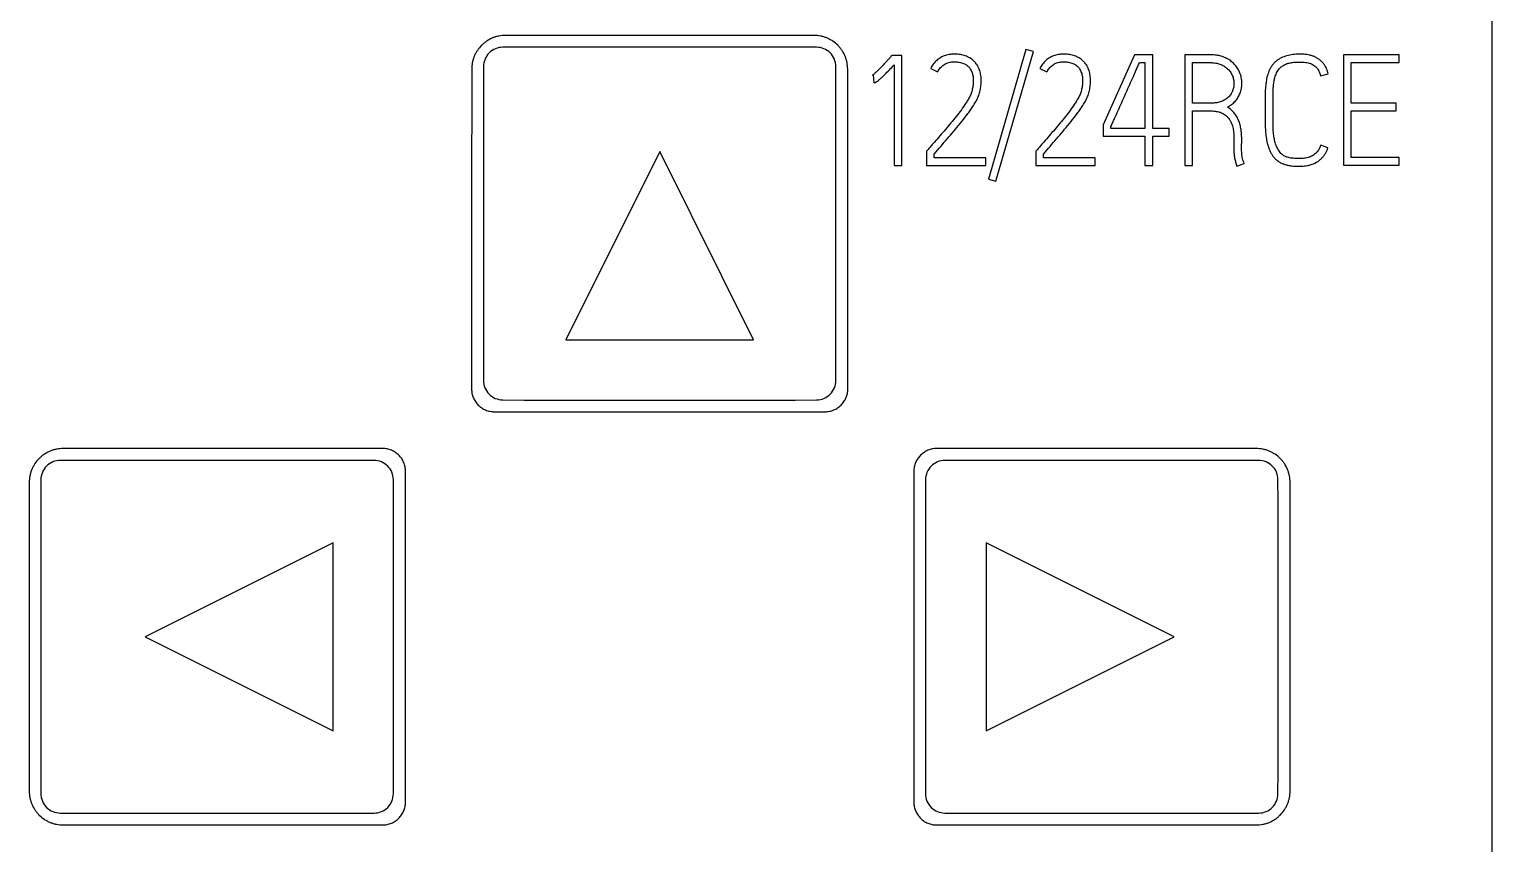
# Model space of a CAD drawing. Extents: x 0 to 420, y 0 to 297.
# Drawn here: x 135.24 to 161.7, y 185.23 to 199.95 of the extents above; entities that cross this region are included whole.
import ezdxf

# ---------------------------------------------------------------- set-up
doc = ezdxf.new("R2010")
doc.units = 0
doc.header["$LTSCALE"] = 23.1
doc.layers.add('10000_FRONT', color=7, linetype='CONTINUOUS')
doc.layers.add('10500_FRONT_LABELING', color=7, linetype='CONTINUOUS')

msp = doc.modelspace()

# ---------------------------------------------------------------- linework, layer by layer
at = {"layer": '10000_FRONT', "color": 7, "linetype": 'CONTINUOUS'}
for p, q in [((161.696, 234.789), (161.696, 144.789)), ((149.436, 199.84), (143.856, 199.84)), ((149.482, 199.625), (143.81, 199.625)), ((146.646, 197.739), (144.946, 194.339)), ((148.346, 194.339), (146.646, 197.739)), ((144.946, 194.339), (148.346, 194.339)), ((143.807, 193.251), (144.196, 193.249)), ((144.196, 193.249), (149.096, 193.249)), ((149.096, 193.249), (149.485, 193.251)), ((143.656, 193.037), (149.636, 193.037)), ((141.636, 192.372), (135.856, 192.372)), ((157.436, 192.372), (151.656, 192.372)), ((141.48, 192.156), (135.804, 192.156)), ((157.48, 192.156), (151.804, 192.156)), ((141.832, 191.421), (141.829, 191.808)), ((157.832, 191.421), (157.829, 191.808)), ((140.741, 190.669), (137.341, 188.969)), ((140.741, 187.269), (140.741, 190.669)), ((152.551, 190.669), (152.551, 187.269)), ((155.951, 188.969), (152.551, 190.669)), ((137.341, 188.969), (140.741, 187.269)), ((152.551, 187.269), (155.951, 188.969)), ((141.829, 186.131), (141.831, 186.516)), ((157.829, 186.131), (157.831, 186.516)), ((135.804, 185.783), (141.479, 185.783)), ((151.804, 185.783), (157.479, 185.783)), ((135.856, 185.567), (141.636, 185.567)), ((151.656, 185.567), (157.436, 185.567))]:
    msp.add_line(p, q, dxfattribs=at)
for points, knots in [([(143.856, 199.84), (143.816, 199.84), (143.776, 199.836), (143.718, 199.824), (143.698, 199.819), (143.66, 199.808), (143.641, 199.801), (143.586, 199.778), (143.55, 199.759), (143.509, 199.732), (143.501, 199.726), (143.485, 199.714), (143.477, 199.708), (143.453, 199.689), (143.439, 199.675), (143.396, 199.633), (143.371, 199.602), (143.343, 199.561), (143.338, 199.552), (143.328, 199.535), (143.313, 199.509), (143.3, 199.482), (143.285, 199.445), (143.278, 199.426), (143.269, 199.398), (143.267, 199.388), (143.262, 199.369), (143.259, 199.359), (143.25, 199.31), (143.246, 199.27), (143.246, 199.229)], [0, 0, 0, 0, 0.125, 0.125, 0.1875, 0.1875, 0.25, 0.25, 0.375, 0.375, 0.40625, 0.40625, 0.4375, 0.4375, 0.5, 0.5, 0.625, 0.625, 0.65625, 0.65625, 0.6875, 0.75, 0.75, 0.8125, 0.8125, 0.84375, 0.84375, 0.875, 0.875, 1, 1, 1, 1]), ([(150.047, 199.229), (150.047, 199.27), (150.043, 199.309), (150.031, 199.368), (150.026, 199.387), (150.015, 199.425), (150.008, 199.444), (149.985, 199.5), (149.966, 199.535), (149.933, 199.585), (149.921, 199.601), (149.895, 199.632), (149.882, 199.647), (149.84, 199.689), (149.809, 199.714), (149.767, 199.742), (149.759, 199.747), (149.742, 199.758), (149.716, 199.773), (149.689, 199.785), (149.652, 199.801), (149.633, 199.807), (149.605, 199.816), (149.595, 199.819), (149.575, 199.824), (149.566, 199.826), (149.516, 199.836), (149.476, 199.84), (149.436, 199.84)], [0, 0, 0, 0, 0.125, 0.125, 0.1875, 0.1875, 0.25, 0.25, 0.375, 0.375, 0.4375, 0.4375, 0.5, 0.5, 0.625, 0.625, 0.65625, 0.65625, 0.6875, 0.75, 0.75, 0.8125, 0.8125, 0.84375, 0.84375, 0.875, 0.875, 1, 1, 1, 1]), ([(143.81, 199.625), (143.764, 199.625), (143.719, 199.616), (143.634, 199.581), (143.595, 199.555), (143.498, 199.459), (143.46, 199.368), (143.46, 199.276)], [0, 0, 0, 0, 0.25, 0.25, 0.5, 0.5, 1, 1, 1, 1]), ([(149.832, 199.276), (149.832, 199.322), (149.823, 199.367), (149.788, 199.452), (149.762, 199.491), (149.665, 199.587), (149.574, 199.625), (149.482, 199.625)], [0, 0, 0, 0, 0.249999, 0.249999, 0.499999, 0.499999, 1, 1, 1, 1]), ([(143.244, 193.449), (143.244, 193.422), (143.246, 193.395), (143.254, 193.356), (143.258, 193.343), (143.266, 193.317), (143.27, 193.304), (143.286, 193.267), (143.298, 193.243), (143.321, 193.209), (143.329, 193.198), (143.346, 193.177), (143.355, 193.167), (143.383, 193.139), (143.404, 193.122), (143.438, 193.099), (143.45, 193.092), (143.473, 193.079), (143.486, 193.074), (143.51, 193.063), (143.523, 193.059), (143.549, 193.051), (143.562, 193.048), (143.602, 193.04), (143.629, 193.037), (143.656, 193.037)], [0, 0, 0, 0, 0.125, 0.125, 0.1875, 0.1875, 0.25, 0.25, 0.375, 0.375, 0.4375, 0.4375, 0.5, 0.5, 0.625, 0.625, 0.6875, 0.6875, 0.75, 0.75, 0.8125, 0.8125, 0.875, 0.875, 1, 1, 1, 1]), ([(143.459, 193.601), (143.459, 193.555), (143.468, 193.51), (143.503, 193.425), (143.529, 193.387), (143.625, 193.29), (143.715, 193.252), (143.807, 193.251)], [0, 0, 0, 0, 0.25, 0.25, 0.5, 0.5, 1, 1, 1, 1]), ([(149.485, 193.251), (149.531, 193.251), (149.576, 193.261), (149.66, 193.296), (149.699, 193.322), (149.795, 193.419), (149.833, 193.509), (149.833, 193.601)], [0, 0, 0, 0, 0.25, 0.25, 0.5, 0.5, 1, 1, 1, 1]), ([(149.636, 193.037), (149.663, 193.037), (149.69, 193.04), (149.73, 193.048), (149.743, 193.051), (149.769, 193.059), (149.781, 193.064), (149.819, 193.079), (149.843, 193.092), (149.876, 193.114), (149.887, 193.122), (149.908, 193.139), (149.918, 193.148), (149.947, 193.177), (149.964, 193.198), (149.986, 193.231), (149.993, 193.243), (150.006, 193.267), (150.012, 193.279), (150.022, 193.304), (150.027, 193.316), (150.035, 193.342), (150.038, 193.355), (150.046, 193.395), (150.049, 193.422), (150.049, 193.449)], [0, 0, 0, 0, 0.125, 0.125, 0.1875, 0.1875, 0.25, 0.25, 0.375, 0.375, 0.4375, 0.4375, 0.5, 0.5, 0.625, 0.625, 0.6875, 0.6875, 0.75, 0.75, 0.8125, 0.8125, 0.875, 0.875, 1, 1, 1, 1]), ([(135.856, 192.372), (135.816, 192.372), (135.776, 192.368), (135.717, 192.356), (135.698, 192.352), (135.659, 192.34), (135.64, 192.333), (135.585, 192.31), (135.549, 192.291), (135.508, 192.263), (135.5, 192.258), (135.483, 192.246), (135.475, 192.24), (135.452, 192.22), (135.437, 192.207), (135.395, 192.165), (135.369, 192.134), (135.341, 192.092), (135.336, 192.083), (135.326, 192.066), (135.311, 192.04), (135.298, 192.013), (135.283, 191.976), (135.276, 191.957), (135.267, 191.928), (135.264, 191.919), (135.26, 191.899), (135.257, 191.889), (135.247, 191.84), (135.243, 191.8), (135.243, 191.759)], [0, 0, 0, 0, 0.125, 0.125, 0.1875, 0.1875, 0.25, 0.25, 0.375, 0.375, 0.40625, 0.40625, 0.4375, 0.4375, 0.5, 0.5, 0.625, 0.625, 0.65625, 0.65625, 0.6875, 0.75, 0.75, 0.8125, 0.8125, 0.84375, 0.84375, 0.875, 0.875, 1, 1, 1, 1]), ([(142.049, 191.959), (142.049, 191.987), (142.046, 192.013), (142.038, 192.053), (142.035, 192.066), (142.027, 192.092), (142.022, 192.105), (142.007, 192.142), (141.994, 192.166), (141.972, 192.2), (141.964, 192.211), (141.946, 192.232), (141.937, 192.242), (141.909, 192.27), (141.888, 192.287), (141.854, 192.31), (141.843, 192.317), (141.819, 192.33), (141.807, 192.335), (141.782, 192.346), (141.769, 192.35), (141.743, 192.358), (141.73, 192.361), (141.69, 192.369), (141.663, 192.372), (141.636, 192.372)], [0, 0, 0, 0, 0.125, 0.125, 0.1875, 0.1875, 0.25, 0.25, 0.375, 0.375, 0.4375, 0.4375, 0.5, 0.5, 0.625, 0.625, 0.6875, 0.6875, 0.75, 0.75, 0.8125, 0.8125, 0.875, 0.875, 1, 1, 1, 1]), ([(151.656, 192.372), (151.629, 192.372), (151.602, 192.369), (151.563, 192.361), (151.55, 192.358), (151.524, 192.35), (151.511, 192.345), (151.473, 192.33), (151.45, 192.317), (151.416, 192.295), (151.405, 192.287), (151.384, 192.27), (151.374, 192.261), (151.345, 192.232), (151.328, 192.211), (151.306, 192.178), (151.299, 192.166), (151.286, 192.142), (151.28, 192.13), (151.27, 192.105), (151.265, 192.093), (151.257, 192.067), (151.254, 192.054), (151.246, 192.014), (151.243, 191.987), (151.243, 191.959)], [0, 0, 0, 0, 0.125, 0.125, 0.1875, 0.1875, 0.25, 0.25, 0.375, 0.375, 0.4375, 0.4375, 0.5, 0.5, 0.625, 0.625, 0.6875, 0.6875, 0.75, 0.75, 0.8125, 0.8125, 0.875, 0.875, 1, 1, 1, 1]), ([(158.049, 191.759), (158.049, 191.8), (158.045, 191.84), (158.033, 191.898), (158.028, 191.918), (158.017, 191.956), (158.01, 191.975), (157.987, 192.031), (157.968, 192.066), (157.94, 192.108), (157.934, 192.116), (157.922, 192.132), (157.916, 192.14), (157.897, 192.163), (157.884, 192.178), (157.841, 192.221), (157.81, 192.246), (157.769, 192.274), (157.76, 192.279), (157.743, 192.29), (157.717, 192.305), (157.689, 192.318), (157.653, 192.333), (157.634, 192.34), (157.605, 192.348), (157.595, 192.351), (157.576, 192.356), (157.566, 192.358), (157.517, 192.368), (157.477, 192.372), (157.436, 192.372)], [0, 0, 0, 0, 0.125, 0.125, 0.1875, 0.1875, 0.25, 0.25, 0.375, 0.375, 0.40625, 0.40625, 0.4375, 0.4375, 0.5, 0.5, 0.625, 0.625, 0.65625, 0.65625, 0.6875, 0.75, 0.75, 0.8125, 0.8125, 0.84375, 0.84375, 0.875, 0.875, 1, 1, 1, 1]), ([(135.804, 192.156), (135.758, 192.156), (135.713, 192.147), (135.628, 192.112), (135.589, 192.086), (135.492, 191.99), (135.454, 191.899), (135.454, 191.806)], [0, 0, 0, 0, 0.25, 0.25, 0.5, 0.5, 1, 1, 1, 1]), ([(141.829, 191.808), (141.829, 191.854), (141.82, 191.9), (141.785, 191.984), (141.759, 192.022), (141.662, 192.119), (141.572, 192.156), (141.48, 192.156)], [0, 0, 0, 0, 0.25, 0.25, 0.5, 0.5, 1, 1, 1, 1]), ([(151.804, 192.156), (151.758, 192.156), (151.713, 192.147), (151.628, 192.112), (151.589, 192.086), (151.492, 191.99), (151.454, 191.899), (151.454, 191.806)], [0, 0, 0, 0, 0.25, 0.25, 0.5, 0.5, 1, 1, 1, 1]), ([(157.829, 191.808), (157.829, 191.854), (157.82, 191.9), (157.785, 191.984), (157.759, 192.022), (157.662, 192.119), (157.572, 192.156), (157.48, 192.156)], [0, 0, 0, 0, 0.25, 0.25, 0.5, 0.5, 1, 1, 1, 1]), ([(135.244, 186.179), (135.244, 186.139), (135.248, 186.099), (135.259, 186.041), (135.264, 186.021), (135.276, 185.983), (135.283, 185.964), (135.306, 185.908), (135.324, 185.873), (135.352, 185.831), (135.358, 185.823), (135.37, 185.807), (135.376, 185.799), (135.395, 185.776), (135.409, 185.761), (135.451, 185.718), (135.482, 185.693), (135.524, 185.665), (135.532, 185.66), (135.55, 185.649), (135.576, 185.634), (135.603, 185.622), (135.64, 185.606), (135.658, 185.6), (135.687, 185.591), (135.697, 185.588), (135.716, 185.583), (135.726, 185.581), (135.776, 185.571), (135.816, 185.567), (135.856, 185.567)], [0, 0, 0, 0, 0.125, 0.125, 0.1875, 0.1875, 0.25, 0.25, 0.375, 0.375, 0.40625, 0.40625, 0.4375, 0.4375, 0.5, 0.5, 0.625, 0.625, 0.65625, 0.65625, 0.6875, 0.75, 0.75, 0.8125, 0.8125, 0.84375, 0.84375, 0.875, 0.875, 1, 1, 1, 1]), ([(135.454, 186.133), (135.454, 186.086), (135.463, 186.041), (135.498, 185.956), (135.524, 185.917), (135.621, 185.821), (135.712, 185.783), (135.804, 185.783)], [0, 0, 0, 0, 0.25, 0.25, 0.5, 0.5, 1, 1, 1, 1]), ([(141.479, 185.783), (141.525, 185.783), (141.571, 185.792), (141.655, 185.826), (141.694, 185.852), (141.791, 185.948), (141.829, 186.039), (141.829, 186.131)], [0, 0, 0, 0, 0.25, 0.25, 0.5, 0.5, 1, 1, 1, 1]), ([(141.636, 185.567), (141.663, 185.567), (141.69, 185.57), (141.73, 185.578), (141.743, 185.581), (141.768, 185.589), (141.781, 185.594), (141.819, 185.609), (141.842, 185.622), (141.876, 185.644), (141.887, 185.652), (141.908, 185.669), (141.918, 185.678), (141.947, 185.707), (141.964, 185.728), (141.986, 185.761), (141.993, 185.773), (142.006, 185.797), (142.012, 185.809), (142.022, 185.834), (142.027, 185.846), (142.035, 185.872), (142.038, 185.885), (142.046, 185.925), (142.048, 185.952), (142.048, 185.979)], [0, 0, 0, 0, 0.125, 0.125, 0.1875, 0.1875, 0.25, 0.25, 0.375, 0.375, 0.4375, 0.4375, 0.5, 0.5, 0.625, 0.625, 0.6875, 0.6875, 0.75, 0.75, 0.8125, 0.8125, 0.875, 0.875, 1, 1, 1, 1]), ([(151.244, 185.979), (151.244, 185.952), (151.246, 185.925), (151.254, 185.886), (151.258, 185.873), (151.266, 185.847), (151.27, 185.834), (151.286, 185.797), (151.298, 185.773), (151.321, 185.739), (151.329, 185.728), (151.346, 185.707), (151.355, 185.697), (151.384, 185.669), (151.404, 185.652), (151.438, 185.629), (151.45, 185.622), (151.473, 185.61), (151.486, 185.604), (151.51, 185.593), (151.523, 185.589), (151.549, 185.581), (151.562, 185.578), (151.602, 185.57), (151.629, 185.567), (151.656, 185.567)], [0, 0, 0, 0, 0.125, 0.125, 0.1875, 0.1875, 0.25, 0.25, 0.375, 0.375, 0.4375, 0.4375, 0.5, 0.5, 0.625, 0.625, 0.6875, 0.6875, 0.75, 0.75, 0.8125, 0.8125, 0.875, 0.875, 1, 1, 1, 1]), ([(151.454, 186.133), (151.454, 186.086), (151.463, 186.041), (151.498, 185.956), (151.524, 185.917), (151.621, 185.821), (151.712, 185.783), (151.804, 185.783)], [0, 0, 0, 0, 0.25, 0.25, 0.5, 0.5, 1, 1, 1, 1]), ([(157.436, 185.567), (157.477, 185.567), (157.516, 185.571), (157.575, 185.583), (157.594, 185.588), (157.633, 185.599), (157.652, 185.606), (157.708, 185.629), (157.743, 185.648), (157.784, 185.676), (157.792, 185.681), (157.809, 185.693), (157.817, 185.7), (157.84, 185.719), (157.855, 185.732), (157.897, 185.775), (157.923, 185.805), (157.951, 185.847), (157.956, 185.856), (157.966, 185.873), (157.981, 185.899), (157.994, 185.926), (158.009, 185.963), (158.016, 185.982), (158.025, 186.011), (158.028, 186.02), (158.032, 186.04), (158.035, 186.05), (158.045, 186.099), (158.049, 186.139), (158.049, 186.179)], [0, 0, 0, 0, 0.125, 0.125, 0.1875, 0.1875, 0.25, 0.25, 0.375, 0.375, 0.40625, 0.40625, 0.4375, 0.4375, 0.5, 0.5, 0.625, 0.625, 0.65625, 0.65625, 0.6875, 0.75, 0.75, 0.8125, 0.8125, 0.84375, 0.84375, 0.875, 0.875, 1, 1, 1, 1]), ([(157.479, 185.783), (157.525, 185.783), (157.571, 185.792), (157.655, 185.826), (157.694, 185.852), (157.791, 185.948), (157.829, 186.039), (157.829, 186.131)], [0, 0, 0, 0, 0.25, 0.25, 0.5, 0.5, 1, 1, 1, 1])]:
    msp.add_open_spline(points, degree=3, knots=knots, dxfattribs=at)
for points in [[(143.246, 199.229), (143.245, 197.303), (143.244, 195.376), (143.244, 193.449)], [(143.46, 199.276), (143.46, 197.384), (143.459, 195.493), (143.459, 193.601)], [(149.833, 193.601), (149.833, 195.493), (149.832, 197.384), (149.832, 199.276)], [(150.049, 193.449), (150.048, 195.376), (150.048, 197.303), (150.047, 199.229)], [(135.454, 191.806), (135.454, 189.915), (135.454, 188.024), (135.454, 186.133)], [(142.048, 185.979), (142.049, 187.973), (142.049, 189.966), (142.049, 191.959)], [(151.243, 191.959), (151.243, 189.966), (151.243, 187.973), (151.244, 185.979)], [(151.454, 191.806), (151.454, 189.915), (151.454, 188.024), (151.454, 186.133)], [(135.243, 191.759), (135.243, 189.899), (135.243, 188.039), (135.244, 186.179)], [(158.049, 186.179), (158.049, 188.039), (158.049, 189.899), (158.049, 191.759)], [(141.831, 186.516), (141.832, 188.151), (141.832, 189.786), (141.832, 191.421)], [(157.831, 186.516), (157.832, 188.151), (157.832, 189.786), (157.832, 191.421)]]:
    msp.add_open_spline(points, degree=3, dxfattribs=at)
at = {"layer": '10500_FRONT_LABELING', "color": 7, "linetype": 'CONTINUOUS'}
for p, q in [((150.849, 199.478), (150.829, 199.456)), ((151.025, 199.478), (150.849, 199.478)), ((151.025, 197.487), (151.025, 199.478)), ((153.27, 199.587), (152.591, 197.243)), ((152.728, 197.204), (153.407, 199.548)), ((153.407, 199.548), (153.27, 199.587)), ((155.233, 199.489), (154.668, 198.225)), ((155.566, 199.489), (155.233, 199.489)), ((155.566, 198.158), (155.566, 199.489)), ((156.142, 199.489), (156.142, 197.489)), ((156.606, 199.489), (156.142, 199.489)), ((159.016, 199.489), (159.016, 197.495)), ((160.02, 199.489), (159.016, 199.489)), ((160.02, 199.348), (160.02, 199.489)), ((150.885, 199.306), (150.885, 197.487)), ((151.548, 199.243), (151.674, 199.179)), ((153.525, 199.243), (153.65, 199.179)), ((155.325, 199.351), (155.423, 199.351)), ((155.423, 199.351), (155.423, 198.158)), ((156.284, 198.616), (156.284, 199.348)), ((156.284, 199.348), (156.606, 199.348)), ((159.156, 198.616), (159.156, 199.348)), ((159.156, 199.348), (160.02, 199.348)), ((150.494, 199.121), (150.51, 199.126)), ((150.51, 199.126), (150.519, 198.985)), ((158.6, 199.109), (158.737, 199.143)), ((157.599, 198.782), (157.599, 198.255)), ((157.741, 198.255), (157.741, 198.782)), ((156.628, 198.616), (156.284, 198.616)), ((156.284, 197.489), (156.284, 198.474)), ((156.284, 198.474), (156.623, 198.474)), ((159.967, 198.616), (159.156, 198.616)), ((159.156, 197.634), (159.156, 198.477)), ((159.156, 198.477), (159.967, 198.477)), ((159.967, 198.477), (159.967, 198.616)), ((154.668, 198.225), (154.668, 198.019)), ((154.808, 198.158), (154.808, 198.194)), ((155.423, 198.158), (154.808, 198.158)), ((155.862, 198.158), (155.566, 198.158)), ((155.862, 198.019), (155.862, 198.158)), ((154.668, 198.019), (155.423, 198.019)), ((155.423, 198.019), (155.423, 197.489)), ((155.566, 197.489), (155.566, 198.019)), ((155.566, 198.019), (155.862, 198.019)), ((157.034, 197.975), (157.034, 197.8)), ((157.174, 197.892), (157.174, 197.947)), ((151.489, 197.764), (151.472, 197.745)), ((151.472, 197.745), (151.472, 197.489)), ((151.612, 197.628), (151.612, 197.695)), ((152.546, 197.628), (151.612, 197.628)), ((152.546, 197.489), (152.546, 197.628)), ((153.466, 197.764), (153.449, 197.745)), ((153.449, 197.745), (153.449, 197.489)), ((153.589, 197.628), (153.589, 197.695)), ((154.523, 197.628), (153.589, 197.628)), ((154.523, 197.489), (154.523, 197.628)), ((157.034, 197.8), (157.031, 197.775)), ((158.734, 197.806), (158.602, 197.853)), ((160.02, 197.634), (159.156, 197.634)), ((160.02, 197.495), (160.02, 197.634)), ((150.885, 197.487), (151.025, 197.487)), ((151.472, 197.489), (152.546, 197.489)), ((153.449, 197.489), (154.523, 197.489)), ((155.423, 197.489), (155.566, 197.489)), ((156.142, 197.489), (156.284, 197.489)), ((157.087, 197.476), (157.218, 197.526)), ((159.016, 197.495), (160.02, 197.495)), ((152.591, 197.243), (152.728, 197.204))]:
    msp.add_line(p, q, dxfattribs=at)
for points, knots in [([(150.829, 199.456), (150.816, 199.441), (150.802, 199.427), (150.776, 199.398), (150.762, 199.383), (150.722, 199.34), (150.695, 199.311), (150.654, 199.268), (150.64, 199.254), (150.612, 199.225), (150.598, 199.211), (150.57, 199.184), (150.555, 199.17), (150.533, 199.151), (150.525, 199.144), (150.51, 199.132), (150.502, 199.126), (150.494, 199.121)], [0, 0, 0, 0, 0.125, 0.125, 0.25, 0.25, 0.5, 0.5, 0.625, 0.625, 0.75, 0.75, 0.875, 0.875, 0.9375, 0.9375, 1, 1, 1, 1]), ([(151.612, 197.695), (151.651, 197.741), (151.69, 197.787), (151.769, 197.879), (151.808, 197.924), (151.887, 198.016), (151.926, 198.062), (152.004, 198.154), (152.043, 198.201), (152.12, 198.294), (152.158, 198.341), (152.213, 198.413), (152.231, 198.437), (152.266, 198.486), (152.283, 198.511), (152.317, 198.562), (152.333, 198.587), (152.364, 198.64), (152.379, 198.666), (152.398, 198.707), (152.404, 198.721), (152.415, 198.749), (152.42, 198.763), (152.429, 198.792), (152.434, 198.807), (152.441, 198.836), (152.445, 198.851), (152.453, 198.896), (152.457, 198.926), (152.462, 198.986), (152.463, 199.016), (152.461, 199.061), (152.46, 199.077), (152.456, 199.107), (152.454, 199.122), (152.446, 199.167), (152.438, 199.196), (152.425, 199.232), (152.422, 199.239), (152.416, 199.254), (152.413, 199.26), (152.402, 199.281), (152.395, 199.294), (152.378, 199.319), (152.369, 199.331), (152.355, 199.349), (152.35, 199.355), (152.339, 199.366), (152.334, 199.371), (152.318, 199.387), (152.306, 199.398), (152.282, 199.416), (152.27, 199.424), (152.243, 199.439), (152.23, 199.446), (152.202, 199.459), (152.188, 199.464), (152.145, 199.479), (152.115, 199.487), (152.071, 199.495), (152.056, 199.496), (152.025, 199.499), (152.01, 199.5), (151.964, 199.501), (151.934, 199.5), (151.889, 199.495), (151.874, 199.492), (151.844, 199.486), (151.829, 199.482), (151.785, 199.469), (151.757, 199.457), (151.718, 199.434), (151.705, 199.426), (151.68, 199.408), (151.656, 199.389), (151.634, 199.368), (151.614, 199.345), (151.604, 199.334), (151.576, 199.297), (151.56, 199.271), (151.548, 199.243)], [0, 0, 0, 0, 0.0625, 0.0625, 0.125, 0.125, 0.1875, 0.1875, 0.25, 0.25, 0.3125, 0.3125, 0.34375, 0.34375, 0.375, 0.375, 0.40625, 0.40625, 0.4375, 0.4375, 0.453125, 0.453125, 0.46875, 0.46875, 0.484375, 0.484375, 0.5, 0.5, 0.53125, 0.53125, 0.5625, 0.5625, 0.578125, 0.578125, 0.59375, 0.59375, 0.625, 0.625, 0.632812, 0.632812, 0.640625, 0.640625, 0.65625, 0.65625, 0.671875, 0.671875, 0.679688, 0.679688, 0.6875, 0.6875, 0.703125, 0.703125, 0.71875, 0.71875, 0.734375, 0.734375, 0.75, 0.75, 0.78125, 0.78125, 0.796875, 0.796875, 0.8125, 0.8125, 0.84375, 0.84375, 0.859375, 0.859375, 0.875, 0.875, 0.90625, 0.90625, 0.921875, 0.921875, 0.9375, 0.953125, 0.953125, 0.96875, 0.96875, 1, 1, 1, 1]), ([(153.589, 197.695), (153.628, 197.741), (153.667, 197.787), (153.746, 197.879), (153.785, 197.924), (153.864, 198.016), (153.903, 198.062), (153.981, 198.154), (154.02, 198.201), (154.097, 198.294), (154.134, 198.341), (154.189, 198.413), (154.207, 198.437), (154.243, 198.486), (154.26, 198.511), (154.294, 198.562), (154.31, 198.587), (154.341, 198.64), (154.355, 198.666), (154.374, 198.707), (154.38, 198.721), (154.392, 198.749), (154.397, 198.763), (154.406, 198.792), (154.411, 198.807), (154.418, 198.836), (154.421, 198.851), (154.43, 198.896), (154.434, 198.926), (154.439, 198.986), (154.44, 199.016), (154.438, 199.061), (154.436, 199.077), (154.433, 199.107), (154.431, 199.122), (154.423, 199.167), (154.415, 199.196), (154.402, 199.232), (154.399, 199.239), (154.393, 199.254), (154.389, 199.26), (154.379, 199.281), (154.372, 199.294), (154.355, 199.319), (154.346, 199.331), (154.332, 199.349), (154.327, 199.355), (154.316, 199.366), (154.311, 199.371), (154.294, 199.387), (154.283, 199.398), (154.259, 199.416), (154.246, 199.424), (154.22, 199.439), (154.207, 199.446), (154.179, 199.459), (154.165, 199.464), (154.122, 199.479), (154.092, 199.487), (154.048, 199.495), (154.032, 199.496), (154.002, 199.499), (153.987, 199.5), (153.941, 199.501), (153.911, 199.5), (153.866, 199.495), (153.85, 199.492), (153.82, 199.486), (153.806, 199.482), (153.762, 199.469), (153.734, 199.457), (153.694, 199.434), (153.681, 199.426), (153.657, 199.408), (153.633, 199.389), (153.611, 199.368), (153.59, 199.345), (153.581, 199.334), (153.553, 199.297), (153.537, 199.271), (153.525, 199.243)], [0, 0, 0, 0, 0.0625, 0.0625, 0.125, 0.125, 0.1875, 0.1875, 0.25, 0.25, 0.3125, 0.3125, 0.34375, 0.34375, 0.375, 0.375, 0.40625, 0.40625, 0.4375, 0.4375, 0.453125, 0.453125, 0.46875, 0.46875, 0.484375, 0.484375, 0.5, 0.5, 0.53125, 0.53125, 0.5625, 0.5625, 0.578125, 0.578125, 0.59375, 0.59375, 0.625, 0.625, 0.632812, 0.632812, 0.640625, 0.640625, 0.65625, 0.65625, 0.671875, 0.671875, 0.679688, 0.679688, 0.6875, 0.6875, 0.703125, 0.703125, 0.71875, 0.71875, 0.734375, 0.734375, 0.75, 0.75, 0.78125, 0.78125, 0.796875, 0.796875, 0.8125, 0.8125, 0.84375, 0.84375, 0.859375, 0.859375, 0.875, 0.875, 0.90625, 0.90625, 0.921875, 0.921875, 0.9375, 0.953125, 0.953125, 0.96875, 0.96875, 1, 1, 1, 1]), ([(156.916, 198.544), (156.942, 198.557), (156.967, 198.572), (157.002, 198.598), (157.013, 198.607), (157.035, 198.626), (157.045, 198.636), (157.075, 198.669), (157.091, 198.692), (157.113, 198.729), (157.12, 198.742), (157.133, 198.768), (157.139, 198.782), (157.154, 198.822), (157.162, 198.85), (157.17, 198.893), (157.172, 198.907), (157.175, 198.936), (157.176, 198.95), (157.177, 198.994), (157.175, 199.022), (157.168, 199.065), (157.165, 199.08), (157.158, 199.108), (157.154, 199.122), (157.14, 199.163), (157.129, 199.189), (157.108, 199.228), (157.101, 199.24), (157.085, 199.264), (157.076, 199.276), (157.049, 199.31), (157.03, 199.331), (156.997, 199.36), (156.986, 199.369), (156.962, 199.387), (156.95, 199.395), (156.913, 199.417), (156.888, 199.431), (156.847, 199.448), (156.834, 199.453), (156.806, 199.462), (156.792, 199.466), (156.75, 199.477), (156.722, 199.482), (156.679, 199.486), (156.664, 199.488), (156.635, 199.489), (156.62, 199.489), (156.606, 199.489)], [0, 0, 0, 0, 0.0625, 0.0625, 0.09375, 0.09375, 0.125, 0.125, 0.1875, 0.1875, 0.21875, 0.21875, 0.25, 0.25, 0.3125, 0.3125, 0.34375, 0.34375, 0.375, 0.375, 0.4375, 0.4375, 0.46875, 0.46875, 0.5, 0.5, 0.5625, 0.5625, 0.59375, 0.59375, 0.625, 0.625, 0.6875, 0.6875, 0.71875, 0.71875, 0.75, 0.75, 0.8125, 0.8125, 0.84375, 0.84375, 0.875, 0.875, 0.9375, 0.9375, 0.96875, 0.96875, 1, 1, 1, 1]), ([(158.737, 199.143), (158.732, 199.18), (158.721, 199.216), (158.701, 199.258), (158.697, 199.266), (158.687, 199.283), (158.682, 199.29), (158.667, 199.314), (158.655, 199.328), (158.631, 199.356), (158.617, 199.37), (158.589, 199.394), (158.574, 199.406), (158.544, 199.426), (158.527, 199.436), (158.494, 199.453), (158.477, 199.46), (158.442, 199.473), (158.424, 199.478), (158.388, 199.487), (158.369, 199.49), (158.314, 199.498), (158.277, 199.5), (158.203, 199.501), (158.166, 199.5), (158.11, 199.495), (158.092, 199.492), (158.055, 199.486), (158.036, 199.483), (157.982, 199.47), (157.947, 199.459), (157.904, 199.441), (157.895, 199.437), (157.879, 199.428), (157.871, 199.424), (157.846, 199.41), (157.831, 199.4), (157.801, 199.378), (157.787, 199.366), (157.76, 199.34), (157.747, 199.326), (157.724, 199.297), (157.713, 199.282), (157.699, 199.258), (157.694, 199.25), (157.685, 199.234), (157.681, 199.225), (157.661, 199.183), (157.648, 199.149), (157.628, 199.077), (157.62, 199.041), (157.603, 198.931), (157.599, 198.857), (157.599, 198.782)], [0, 0, 0, 0, 0.0625, 0.0625, 0.078125, 0.078125, 0.09375, 0.09375, 0.125, 0.125, 0.15625, 0.15625, 0.1875, 0.1875, 0.21875, 0.21875, 0.25, 0.25, 0.28125, 0.28125, 0.3125, 0.3125, 0.375, 0.375, 0.4375, 0.4375, 0.46875, 0.46875, 0.5, 0.5, 0.5625, 0.5625, 0.578125, 0.578125, 0.59375, 0.59375, 0.625, 0.625, 0.65625, 0.65625, 0.6875, 0.6875, 0.71875, 0.71875, 0.734375, 0.734375, 0.75, 0.75, 0.8125, 0.8125, 0.875, 0.875, 1, 1, 1, 1]), ([(150.519, 198.985), (150.524, 198.985), (150.529, 198.985), (150.539, 198.988), (150.544, 198.989), (150.554, 198.992), (150.559, 198.995), (150.568, 199), (150.572, 199.002), (150.585, 199.011), (150.593, 199.017), (150.609, 199.03), (150.617, 199.037), (150.64, 199.057), (150.655, 199.071), (150.685, 199.1), (150.7, 199.114), (150.743, 199.157), (150.772, 199.187), (150.829, 199.246), (150.857, 199.276), (150.885, 199.306)], [0, 0, 0, 0, 0.03125, 0.03125, 0.0625, 0.0625, 0.09375, 0.09375, 0.125, 0.125, 0.1875, 0.1875, 0.25, 0.25, 0.375, 0.375, 0.5, 0.5, 0.75, 0.75, 1, 1, 1, 1]), ([(151.674, 199.179), (151.685, 199.202), (151.698, 199.224), (151.723, 199.254), (151.732, 199.264), (151.75, 199.282), (151.77, 199.298), (151.791, 199.313), (151.814, 199.326), (151.825, 199.332), (151.861, 199.346), (151.886, 199.353), (151.924, 199.359), (151.937, 199.36), (151.963, 199.362), (151.976, 199.362), (152.014, 199.361), (152.04, 199.359), (152.078, 199.352), (152.091, 199.35), (152.116, 199.343), (152.128, 199.338), (152.152, 199.329), (152.163, 199.323), (152.18, 199.314), (152.186, 199.31), (152.197, 199.303), (152.202, 199.299), (152.217, 199.287), (152.227, 199.279), (152.24, 199.265), (152.244, 199.26), (152.252, 199.25), (152.256, 199.245), (152.268, 199.229), (152.274, 199.218), (152.286, 199.195), (152.291, 199.183), (152.3, 199.158), (152.304, 199.146), (152.31, 199.121), (152.312, 199.108), (152.316, 199.083), (152.317, 199.07), (152.319, 199.044), (152.319, 199.031), (152.319, 198.992), (152.318, 198.967), (152.311, 198.916), (152.307, 198.891), (152.298, 198.853), (152.294, 198.841), (152.287, 198.816), (152.283, 198.804), (152.27, 198.768), (152.259, 198.744), (152.236, 198.699), (152.223, 198.677), (152.196, 198.634), (152.182, 198.612), (152.14, 198.549), (152.11, 198.507), (152.049, 198.425), (152.018, 198.385), (151.954, 198.305), (151.921, 198.266), (151.856, 198.188), (151.823, 198.149), (151.757, 198.072), (151.723, 198.033), (151.657, 197.956), (151.623, 197.918), (151.573, 197.86), (151.556, 197.841), (151.522, 197.802), (151.506, 197.783), (151.489, 197.764)], [0, 0, 0, 0, 0.03125, 0.03125, 0.046875, 0.046875, 0.0625, 0.078125, 0.078125, 0.09375, 0.09375, 0.125, 0.125, 0.140625, 0.140625, 0.15625, 0.15625, 0.1875, 0.1875, 0.203125, 0.203125, 0.21875, 0.21875, 0.234375, 0.234375, 0.242188, 0.242188, 0.25, 0.25, 0.265625, 0.265625, 0.273438, 0.273438, 0.28125, 0.28125, 0.296875, 0.296875, 0.3125, 0.3125, 0.328125, 0.328125, 0.34375, 0.34375, 0.359375, 0.359375, 0.375, 0.375, 0.40625, 0.40625, 0.4375, 0.4375, 0.453125, 0.453125, 0.46875, 0.46875, 0.5, 0.5, 0.53125, 0.53125, 0.5625, 0.5625, 0.625, 0.625, 0.6875, 0.6875, 0.75, 0.75, 0.8125, 0.8125, 0.875, 0.875, 0.9375, 0.9375, 0.96875, 0.96875, 1, 1, 1, 1]), ([(153.65, 199.179), (153.661, 199.202), (153.675, 199.224), (153.7, 199.254), (153.708, 199.264), (153.727, 199.282), (153.747, 199.298), (153.768, 199.313), (153.79, 199.326), (153.802, 199.332), (153.838, 199.346), (153.863, 199.353), (153.901, 199.359), (153.914, 199.36), (153.94, 199.362), (153.953, 199.362), (153.991, 199.361), (154.017, 199.359), (154.055, 199.352), (154.068, 199.35), (154.093, 199.343), (154.105, 199.338), (154.129, 199.329), (154.14, 199.323), (154.157, 199.314), (154.163, 199.31), (154.174, 199.303), (154.179, 199.299), (154.194, 199.287), (154.204, 199.279), (154.217, 199.265), (154.221, 199.26), (154.229, 199.25), (154.233, 199.245), (154.244, 199.229), (154.251, 199.218), (154.263, 199.195), (154.268, 199.183), (154.277, 199.158), (154.281, 199.146), (154.287, 199.121), (154.289, 199.108), (154.293, 199.083), (154.294, 199.07), (154.296, 199.044), (154.296, 199.031), (154.296, 198.992), (154.295, 198.967), (154.288, 198.916), (154.283, 198.891), (154.275, 198.853), (154.271, 198.841), (154.264, 198.816), (154.26, 198.804), (154.247, 198.768), (154.236, 198.744), (154.213, 198.699), (154.2, 198.677), (154.173, 198.634), (154.159, 198.612), (154.117, 198.549), (154.087, 198.507), (154.026, 198.425), (153.995, 198.385), (153.931, 198.305), (153.898, 198.266), (153.833, 198.188), (153.8, 198.149), (153.733, 198.072), (153.7, 198.033), (153.633, 197.956), (153.6, 197.918), (153.55, 197.86), (153.533, 197.841), (153.499, 197.802), (153.483, 197.783), (153.466, 197.764)], [0, 0, 0, 0, 0.03125, 0.03125, 0.046875, 0.046875, 0.0625, 0.078125, 0.078125, 0.09375, 0.09375, 0.125, 0.125, 0.140625, 0.140625, 0.15625, 0.15625, 0.1875, 0.1875, 0.203125, 0.203125, 0.21875, 0.21875, 0.234375, 0.234375, 0.242188, 0.242188, 0.25, 0.25, 0.265625, 0.265625, 0.273438, 0.273438, 0.28125, 0.28125, 0.296875, 0.296875, 0.3125, 0.3125, 0.328125, 0.328125, 0.34375, 0.34375, 0.359375, 0.359375, 0.375, 0.375, 0.40625, 0.40625, 0.4375, 0.4375, 0.453125, 0.453125, 0.46875, 0.46875, 0.5, 0.5, 0.53125, 0.53125, 0.5625, 0.5625, 0.625, 0.625, 0.6875, 0.6875, 0.75, 0.75, 0.8125, 0.8125, 0.875, 0.875, 0.9375, 0.9375, 0.96875, 0.96875, 1, 1, 1, 1]), ([(154.808, 198.194), (154.814, 198.206), (154.819, 198.218), (154.83, 198.242), (154.835, 198.254), (154.852, 198.29), (154.863, 198.314), (154.895, 198.386), (154.917, 198.435), (154.96, 198.531), (154.982, 198.579), (155.025, 198.675), (155.046, 198.724), (155.09, 198.82), (155.111, 198.868), (155.154, 198.964), (155.176, 199.013), (155.219, 199.109), (155.24, 199.158), (155.272, 199.23), (155.283, 199.254), (155.304, 199.302), (155.315, 199.327), (155.325, 199.351)], [0, 0, 0, 0, 0.03125, 0.03125, 0.0625, 0.0625, 0.125, 0.125, 0.25, 0.25, 0.375, 0.375, 0.5, 0.5, 0.625, 0.625, 0.75, 0.75, 0.875, 0.875, 0.9375, 0.9375, 1, 1, 1, 1]), ([(156.606, 199.348), (156.632, 199.348), (156.658, 199.346), (156.709, 199.34), (156.734, 199.334), (156.784, 199.319), (156.808, 199.309), (156.842, 199.291), (156.853, 199.284), (156.875, 199.27), (156.886, 199.263), (156.917, 199.239), (156.935, 199.221), (156.96, 199.191), (156.968, 199.18), (156.982, 199.159), (156.989, 199.147), (157.006, 199.113), (157.015, 199.089), (157.028, 199.038), (157.032, 199.012), (157.034, 198.974), (157.034, 198.961), (157.032, 198.935), (157.031, 198.922), (157.026, 198.896), (157.024, 198.884), (157.017, 198.859), (157.013, 198.847), (157.005, 198.829), (157.003, 198.823), (156.997, 198.811), (156.988, 198.794), (156.978, 198.777), (156.963, 198.757), (156.955, 198.747), (156.937, 198.728), (156.928, 198.719), (156.898, 198.693), (156.877, 198.679), (156.842, 198.661), (156.83, 198.655), (156.806, 198.645), (156.794, 198.641), (156.77, 198.633), (156.757, 198.63), (156.732, 198.624), (156.719, 198.622), (156.68, 198.617), (156.654, 198.616), (156.628, 198.616)], [0, 0, 0, 0, 0.0625, 0.0625, 0.125, 0.125, 0.1875, 0.1875, 0.21875, 0.21875, 0.25, 0.25, 0.3125, 0.3125, 0.34375, 0.34375, 0.375, 0.375, 0.4375, 0.4375, 0.5, 0.5, 0.53125, 0.53125, 0.5625, 0.5625, 0.59375, 0.59375, 0.625, 0.625, 0.640625, 0.640625, 0.65625, 0.6875, 0.6875, 0.71875, 0.71875, 0.75, 0.75, 0.8125, 0.8125, 0.84375, 0.84375, 0.875, 0.875, 0.90625, 0.90625, 0.9375, 0.9375, 1, 1, 1, 1]), ([(157.741, 198.782), (157.741, 198.811), (157.742, 198.839), (157.745, 198.896), (157.747, 198.925), (157.753, 198.982), (157.758, 199.01), (157.77, 199.066), (157.778, 199.094), (157.793, 199.134), (157.799, 199.147), (157.812, 199.173), (157.819, 199.186), (157.842, 199.223), (157.86, 199.245), (157.886, 199.269), (157.891, 199.274), (157.903, 199.283), (157.909, 199.287), (157.927, 199.299), (157.939, 199.306), (157.965, 199.319), (157.978, 199.325), (157.999, 199.332), (158.006, 199.334), (158.02, 199.337), (158.027, 199.339), (158.048, 199.344), (158.062, 199.346), (158.09, 199.35), (158.104, 199.352), (158.147, 199.357), (158.175, 199.358), (158.233, 199.359), (158.262, 199.359), (158.319, 199.354), (158.347, 199.35), (158.389, 199.34), (158.403, 199.336), (158.43, 199.327), (158.443, 199.321), (158.469, 199.307), (158.481, 199.3), (158.504, 199.282), (158.514, 199.273), (158.529, 199.257), (158.533, 199.251), (158.542, 199.24), (158.547, 199.234), (158.558, 199.216), (158.565, 199.204), (158.578, 199.178), (158.583, 199.165), (158.592, 199.137), (158.596, 199.123), (158.6, 199.109)], [0, 0, 0, 0, 0.0625, 0.0625, 0.125, 0.125, 0.1875, 0.1875, 0.25, 0.25, 0.28125, 0.28125, 0.3125, 0.3125, 0.375, 0.375, 0.390625, 0.390625, 0.40625, 0.40625, 0.4375, 0.4375, 0.46875, 0.46875, 0.484375, 0.484375, 0.5, 0.5, 0.53125, 0.53125, 0.5625, 0.5625, 0.625, 0.625, 0.6875, 0.6875, 0.75, 0.75, 0.78125, 0.78125, 0.8125, 0.8125, 0.84375, 0.84375, 0.875, 0.875, 0.890625, 0.890625, 0.90625, 0.90625, 0.9375, 0.9375, 0.96875, 0.96875, 1, 1, 1, 1]), ([(156.623, 198.474), (156.654, 198.474), (156.684, 198.472), (156.729, 198.464), (156.744, 198.461), (156.766, 198.455), (156.774, 198.452), (156.788, 198.447), (156.796, 198.444), (156.831, 198.429), (156.858, 198.414), (156.889, 198.39), (156.895, 198.385), (156.906, 198.374), (156.912, 198.369), (156.927, 198.352), (156.937, 198.341), (156.951, 198.322), (156.955, 198.315), (156.963, 198.302), (156.967, 198.296), (156.978, 198.275), (156.985, 198.261), (156.996, 198.233), (157.001, 198.218), (157.01, 198.189), (157.013, 198.174), (157.023, 198.128), (157.027, 198.098), (157.033, 198.037), (157.034, 198.006), (157.034, 197.975)], [0, 0, 0, 0, 0.125, 0.125, 0.1875, 0.1875, 0.21875, 0.21875, 0.25, 0.25, 0.375, 0.375, 0.40625, 0.40625, 0.4375, 0.4375, 0.5, 0.5, 0.53125, 0.53125, 0.5625, 0.5625, 0.625, 0.625, 0.6875, 0.6875, 0.75, 0.75, 0.875, 0.875, 1, 1, 1, 1]), ([(157.174, 197.947), (157.174, 198.004), (157.171, 198.061), (157.16, 198.145), (157.156, 198.174), (157.143, 198.229), (157.135, 198.256), (157.12, 198.296), (157.115, 198.309), (157.103, 198.335), (157.096, 198.347), (157.075, 198.384), (157.06, 198.408), (157.034, 198.441), (157.025, 198.452), (157.005, 198.473), (156.995, 198.483), (156.964, 198.512), (156.941, 198.529), (156.916, 198.544)], [0, 0, 0, 0, 0.25, 0.25, 0.375, 0.375, 0.5, 0.5, 0.5625, 0.5625, 0.625, 0.625, 0.75, 0.75, 0.8125, 0.8125, 0.875, 0.875, 1, 1, 1, 1]), ([(157.599, 198.255), (157.599, 198.217), (157.599, 198.18), (157.603, 198.104), (157.606, 198.067), (157.615, 197.992), (157.622, 197.955), (157.634, 197.9), (157.639, 197.881), (157.649, 197.845), (157.655, 197.827), (157.668, 197.791), (157.675, 197.774), (157.686, 197.748), (157.69, 197.739), (157.699, 197.722), (157.704, 197.714), (157.718, 197.689), (157.728, 197.673), (157.75, 197.643), (157.762, 197.628), (157.782, 197.608), (157.789, 197.601), (157.803, 197.589), (157.811, 197.583), (157.833, 197.566), (157.849, 197.555), (157.874, 197.541), (157.882, 197.537), (157.899, 197.528), (157.908, 197.524), (157.934, 197.513), (157.952, 197.507), (157.988, 197.496), (158.006, 197.492), (158.034, 197.486), (158.044, 197.485), (158.063, 197.482), (158.091, 197.479), (158.119, 197.478), (158.157, 197.477), (158.176, 197.476), (158.232, 197.475), (158.27, 197.476), (158.326, 197.482), (158.345, 197.484), (158.382, 197.491), (158.401, 197.496), (158.456, 197.512), (158.491, 197.527), (158.54, 197.555), (158.557, 197.566), (158.587, 197.588), (158.616, 197.613), (158.642, 197.641), (158.66, 197.663), (158.666, 197.67), (158.677, 197.686), (158.683, 197.694), (158.708, 197.734), (158.723, 197.769), (158.734, 197.806)], [0, 0, 0, 0, 0.0625, 0.0625, 0.125, 0.125, 0.1875, 0.1875, 0.21875, 0.21875, 0.25, 0.25, 0.28125, 0.28125, 0.296875, 0.296875, 0.3125, 0.3125, 0.34375, 0.34375, 0.375, 0.375, 0.390625, 0.390625, 0.40625, 0.40625, 0.4375, 0.4375, 0.453125, 0.453125, 0.46875, 0.46875, 0.5, 0.5, 0.53125, 0.53125, 0.546875, 0.546875, 0.5625, 0.59375, 0.59375, 0.625, 0.625, 0.6875, 0.6875, 0.71875, 0.71875, 0.75, 0.75, 0.8125, 0.8125, 0.84375, 0.84375, 0.875, 0.90625, 0.90625, 0.921875, 0.921875, 0.9375, 0.9375, 1, 1, 1, 1]), ([(158.602, 197.853), (158.592, 197.825), (158.581, 197.798), (158.558, 197.76), (158.549, 197.748), (158.535, 197.731), (158.53, 197.725), (158.519, 197.715), (158.514, 197.71), (158.498, 197.695), (158.486, 197.685), (158.462, 197.669), (158.449, 197.661), (158.422, 197.648), (158.408, 197.642), (158.38, 197.632), (158.366, 197.628), (158.337, 197.623), (158.322, 197.621), (158.292, 197.618), (158.277, 197.616), (158.248, 197.615), (158.233, 197.614), (158.203, 197.614), (158.188, 197.614), (158.158, 197.616), (158.144, 197.616), (158.114, 197.618), (158.099, 197.619), (158.069, 197.622), (158.054, 197.623), (158.025, 197.628), (158.011, 197.632), (157.989, 197.639), (157.982, 197.642), (157.969, 197.648), (157.962, 197.651), (157.942, 197.661), (157.93, 197.669), (157.912, 197.683), (157.906, 197.687), (157.895, 197.697), (157.889, 197.702), (157.874, 197.718), (157.864, 197.729), (157.846, 197.753), (157.838, 197.766), (157.824, 197.792), (157.817, 197.805), (157.798, 197.846), (157.788, 197.873), (157.771, 197.93), (157.765, 197.96), (157.755, 198.018), (157.751, 198.048), (157.743, 198.136), (157.741, 198.196), (157.741, 198.255)], [0, 0, 0, 0, 0.0625, 0.0625, 0.09375, 0.09375, 0.109375, 0.109375, 0.125, 0.125, 0.15625, 0.15625, 0.1875, 0.1875, 0.21875, 0.21875, 0.25, 0.25, 0.28125, 0.28125, 0.3125, 0.3125, 0.34375, 0.34375, 0.375, 0.375, 0.40625, 0.40625, 0.4375, 0.4375, 0.46875, 0.46875, 0.5, 0.5, 0.515625, 0.515625, 0.53125, 0.53125, 0.5625, 0.5625, 0.578125, 0.578125, 0.59375, 0.59375, 0.625, 0.625, 0.65625, 0.65625, 0.6875, 0.6875, 0.75, 0.75, 0.8125, 0.8125, 0.875, 0.875, 1, 1, 1, 1]), ([(157.218, 197.526), (157.207, 197.554), (157.197, 197.584), (157.186, 197.629), (157.183, 197.644), (157.178, 197.675), (157.177, 197.69), (157.174, 197.721), (157.173, 197.737), (157.171, 197.768), (157.171, 197.783), (157.171, 197.806), (157.171, 197.814), (157.171, 197.83), (157.171, 197.837), (157.171, 197.853), (157.171, 197.861), (157.172, 197.876), (157.173, 197.884), (157.174, 197.892)], [0, 0, 0, 0, 0.25, 0.25, 0.375, 0.375, 0.5, 0.5, 0.625, 0.625, 0.75, 0.75, 0.8125, 0.8125, 0.875, 0.875, 0.9375, 0.9375, 1, 1, 1, 1]), ([(157.031, 197.775), (157.031, 197.75), (157.032, 197.724), (157.038, 197.673), (157.041, 197.648), (157.051, 197.598), (157.057, 197.573), (157.07, 197.524), (157.078, 197.5), (157.087, 197.476)], [0, 0, 0, 0, 0.25, 0.25, 0.5, 0.5, 0.75, 0.75, 1, 1, 1, 1])]:
    msp.add_open_spline(points, degree=3, knots=knots, dxfattribs=at)

doc.saveas('drawing.dxf')
